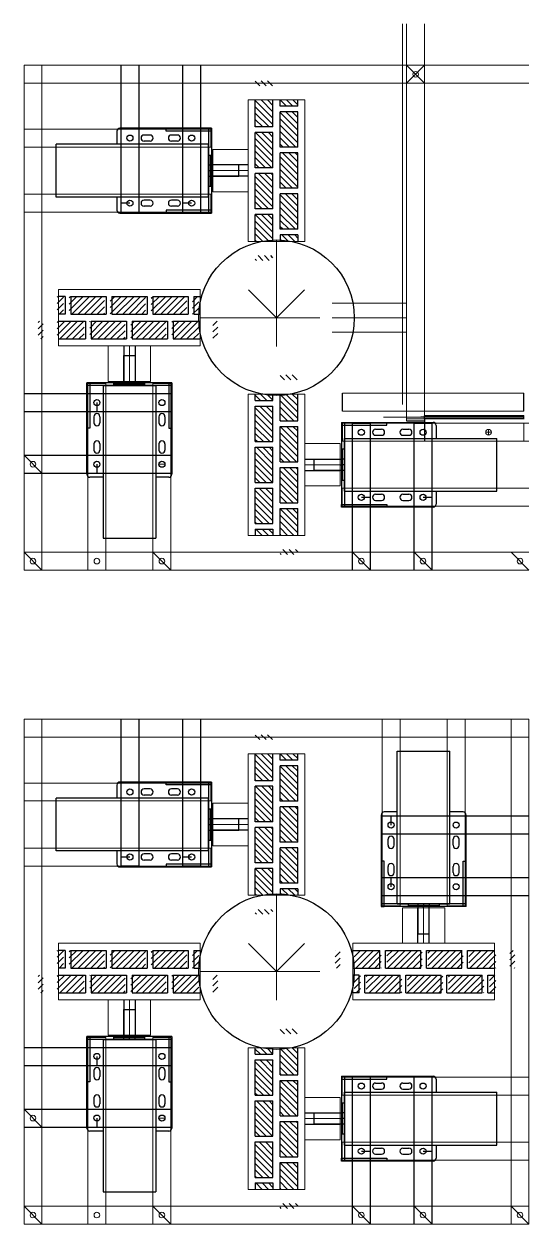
# Model space of a CAD drawing. Header units: millimetres. Extents: x -15418 to 43885, y -27590 to 23052.
# Drawn here: x 23824 to 24181, y -1129 to -281 of the extents above; entities that cross this region are included whole.
import ezdxf

# ---------------------------------------------------------------- set-up
doc = ezdxf.new("R2010")
doc.units = ezdxf.units.MM
doc.header["$LTSCALE"] = 0.5
doc.layers.get('0').update_dxf_attribs({"lineweight": 5})
doc.layers.get('Defpoints').update_dxf_attribs({"color": 4})
for name, color, linetype in [('Layer1', 1, 'Continuous'), ('Layer2', 2, 'Continuous'), ('Layer3', 9, 'Continuous'), ('Layer4', 6, 'Continuous')]:
    doc.layers.add(name, color=color, linetype=linetype)
for name, color, linetype, lineweight in [('Layer5', 51, 'Continuous', 5), ('Layer8', 7, 'Continuous', 5), ('Layer9', 3, 'Continuous', 5)]:
    doc.layers.add(name, color=color, linetype=linetype, lineweight=lineweight)

msp = doc.modelspace()

# ---------------------------------------------------------------- hatches: boundary and pattern name
at = {"layer": 'Layer3', "transparency": 33554661}
h = msp.add_hatch(dxfattribs=at)
h.set_pattern_fill('ANSI31', color=256, angle=90)
h.set_pattern_definition([(135, (38803.1414, -23870.2352), (-2.24506403, -2.24506403), [])])
h.paths.add_polyline_path([(24004.9313, -400.8949), (24017.4313, -400.8949), (24017.4313, -425.8949), (24004.9313, -425.8949)])
h.paths.add_polyline_path([(23987.4313, -386.3949), (23999.9313, -386.3949), (23999.9313, -411.3949), (23987.4313, -411.3949)])
h.paths.add_polyline_path([(24017.4313, -396.8949), (24004.9313, -396.8949), (24004.9313, -371.8949), (24017.4313, -371.8949)])
h.paths.add_polyline_path([(23999.9313, -382.3949), (23987.4313, -382.3949), (23987.4313, -357.3949), (23999.9313, -357.3949)])
h.paths.add_polyline_path([(24017.4313, -367.8949), (24004.9313, -367.8949), (24004.9313, -342.8949), (24017.4313, -342.8949)])
h.paths.add_polyline_path([(23999.9313, -320.8949), (23999.9313, -324.3949), (23987.4313, -324.3949), (23987.4313, -320.8949)])
h.paths.add_polyline_path([(23999.9313, -444.3949), (23999.9313, -447.8949), (23987.4313, -447.8949), (23987.4313, -444.3949)])
h.paths.add_polyline_path([(24004.9313, -334.3949), (24017.4313, -334.3949), (24017.4313, -338.8949), (24004.9313, -338.8949)])
h.paths.add_polyline_path([(23987.4313, -334.3949), (23999.9313, -334.3949), (23999.9313, -353.3949), (23987.4313, -353.3949)])
h.paths.add_polyline_path([(24017.4313, -434.3949), (24004.9313, -434.3949), (24004.9313, -429.8949), (24017.4313, -429.8949)])
h.paths.add_polyline_path([(23999.9313, -434.3949), (23987.4313, -434.3949), (23987.4313, -415.3949), (23999.9313, -415.3949)])
h = msp.add_hatch(dxfattribs=at)
h.set_pattern_fill('ANSI31', color=256)
h.set_pattern_definition([(45, (411.591, -15962.0922), (-2.24506403, 2.24506403), [])])
h.paths.add_polyline_path([(23880.9313, -485.8949), (23880.9313, -473.3949), (23855.9313, -473.3949), (23855.9313, -485.8949)])
h.paths.add_polyline_path([(23895.4313, -503.3949), (23895.4313, -490.8949), (23870.4313, -490.8949), (23870.4313, -503.3949)])
h.paths.add_polyline_path([(23884.9313, -473.3949), (23884.9313, -485.8949), (23909.9313, -485.8949), (23909.9313, -473.3949)])
h.paths.add_polyline_path([(23899.4313, -490.8949), (23899.4313, -503.3949), (23924.4313, -503.3949), (23924.4313, -490.8949)])
h.paths.add_polyline_path([(23913.9313, -473.3949), (23913.9313, -485.8949), (23938.9313, -485.8949), (23938.9313, -473.3949)])
h.paths.add_polyline_path([(23960.9313, -490.8949), (23957.4313, -490.8949), (23957.4313, -503.3949), (23960.9313, -503.3949)])
h.paths.add_polyline_path([(23837.4313, -490.8949), (23833.9313, -490.8949), (23833.9313, -503.3949), (23837.4313, -503.3949)])
h.paths.add_polyline_path([(23847.4313, -473.3949), (23847.4313, -485.8949), (23851.9313, -485.8949), (23851.9313, -473.3949)])
h.paths.add_polyline_path([(23847.4313, -490.8949), (23847.4313, -503.3949), (23866.4313, -503.3949), (23866.4313, -490.8949)])
h.paths.add_polyline_path([(23947.4313, -503.3949), (23947.4313, -490.8949), (23928.4313, -490.8949), (23928.4313, -503.3949)])
h.paths.add_polyline_path([(23947.4313, -485.8949), (23947.4313, -473.3949), (23942.9313, -473.3949), (23942.9313, -485.8949)])
h = msp.add_hatch(dxfattribs=at)
h.set_pattern_fill('ANSI31', color=256, angle=90)
h.set_pattern_definition([(135, (39476.1286, -24078.2352), (-2.24506403, -2.24506403), [])])
h.paths.add_polyline_path([(23999.9313, -608.8949), (23987.4313, -608.8949), (23987.4313, -633.8949), (23999.9313, -633.8949)])
h.paths.add_polyline_path([(24017.4313, -594.3949), (24004.9313, -594.3949), (24004.9313, -619.3949), (24017.4313, -619.3949)])
h.paths.add_polyline_path([(23987.4313, -604.8949), (23999.9313, -604.8949), (23999.9313, -579.8949), (23987.4313, -579.8949)])
h.paths.add_polyline_path([(24004.9313, -590.3949), (24017.4313, -590.3949), (24017.4313, -565.3949), (24004.9313, -565.3949)])
h.paths.add_polyline_path([(23987.4313, -575.8949), (23999.9313, -575.8949), (23999.9313, -550.8949), (23987.4313, -550.8949)])
h.paths.add_polyline_path([(24004.9313, -528.8949), (24004.9313, -532.3949), (24017.4313, -532.3949), (24017.4313, -528.8949)])
h.paths.add_polyline_path([(24004.9313, -652.3949), (24004.9313, -655.8949), (24017.4313, -655.8949), (24017.4313, -652.3949)])
h.paths.add_polyline_path([(23999.9313, -542.3949), (23987.4313, -542.3949), (23987.4313, -546.8949), (23999.9313, -546.8949)])
h.paths.add_polyline_path([(24017.4313, -542.3949), (24004.9313, -542.3949), (24004.9313, -561.3949), (24017.4313, -561.3949)])
h.paths.add_polyline_path([(23987.4313, -642.3949), (23999.9313, -642.3949), (23999.9313, -637.8949), (23987.4313, -637.8949)])
h.paths.add_polyline_path([(24004.9313, -642.3949), (24017.4313, -642.3949), (24017.4313, -623.3949), (24004.9313, -623.3949)])
h = msp.add_hatch(dxfattribs=at)
h.set_pattern_fill('ANSI31', color=256, angle=90)
h.set_pattern_definition([(135, (38803.1414, -24332.6102), (-2.24506403, -2.24506403), [])])
h.paths.add_polyline_path([(24004.9313, -863.2699), (24017.4313, -863.2699), (24017.4313, -888.2699), (24004.9313, -888.2699)])
h.paths.add_polyline_path([(23987.4313, -848.7699), (23999.9313, -848.7699), (23999.9313, -873.7699), (23987.4313, -873.7699)])
h.paths.add_polyline_path([(24017.4313, -859.2699), (24004.9313, -859.2699), (24004.9313, -834.2699), (24017.4313, -834.2699)])
h.paths.add_polyline_path([(23999.9313, -844.7699), (23987.4313, -844.7699), (23987.4313, -819.7699), (23999.9313, -819.7699)])
h.paths.add_polyline_path([(24017.4313, -830.2699), (24004.9313, -830.2699), (24004.9313, -805.2699), (24017.4313, -805.2699)])
h.paths.add_polyline_path([(23999.9313, -783.2699), (23999.9313, -786.7699), (23987.4313, -786.7699), (23987.4313, -783.2699)])
h.paths.add_polyline_path([(23999.9313, -906.7699), (23999.9313, -910.2699), (23987.4313, -910.2699), (23987.4313, -906.7699)])
h.paths.add_polyline_path([(24004.9313, -796.7699), (24017.4313, -796.7699), (24017.4313, -801.2699), (24004.9313, -801.2699)])
h.paths.add_polyline_path([(23987.4313, -796.7699), (23999.9313, -796.7699), (23999.9313, -815.7699), (23987.4313, -815.7699)])
h.paths.add_polyline_path([(24017.4313, -896.7699), (24004.9313, -896.7699), (24004.9313, -892.2699), (24017.4313, -892.2699)])
h.paths.add_polyline_path([(23999.9313, -896.7699), (23987.4313, -896.7699), (23987.4313, -877.7699), (23999.9313, -877.7699)])
h = msp.add_hatch(dxfattribs=at)
h.set_pattern_fill('ANSI31', color=256)
h.set_pattern_definition([(45, (411.591, -16424.467), (-2.24506403, 2.24506403), [])])
h.paths.add_polyline_path([(23880.9313, -948.2699), (23880.9313, -935.7699), (23855.9313, -935.7699), (23855.9313, -948.2699)])
h.paths.add_polyline_path([(23895.4313, -965.7699), (23895.4313, -953.2699), (23870.4313, -953.2699), (23870.4313, -965.7699)])
h.paths.add_polyline_path([(23884.9313, -935.7699), (23884.9313, -948.2699), (23909.9313, -948.2699), (23909.9313, -935.7699)])
h.paths.add_polyline_path([(23899.4313, -953.2699), (23899.4313, -965.7699), (23924.4313, -965.7699), (23924.4313, -953.2699)])
h.paths.add_polyline_path([(23913.9313, -935.7699), (23913.9313, -948.2699), (23938.9313, -948.2699), (23938.9313, -935.7699)])
h.paths.add_polyline_path([(23960.9313, -953.2699), (23957.4313, -953.2699), (23957.4313, -965.7699), (23960.9313, -965.7699)])
h.paths.add_polyline_path([(23837.4313, -953.2699), (23833.9313, -953.2699), (23833.9313, -965.7699), (23837.4313, -965.7699)])
h.paths.add_polyline_path([(23847.4313, -935.7699), (23847.4313, -948.2699), (23851.9313, -948.2699), (23851.9313, -935.7699)])
h.paths.add_polyline_path([(23847.4313, -953.2699), (23847.4313, -965.7699), (23866.4313, -965.7699), (23866.4313, -953.2699)])
h.paths.add_polyline_path([(23947.4313, -965.7699), (23947.4313, -953.2699), (23928.4313, -953.2699), (23928.4313, -965.7699)])
h.paths.add_polyline_path([(23947.4313, -948.2699), (23947.4313, -935.7699), (23942.9313, -935.7699), (23942.9313, -948.2699)])
h = msp.add_hatch(dxfattribs=at)
h.set_pattern_fill('ANSI31', color=256)
h.set_pattern_definition([(45, (621.591, -15885.2665), (-2.24506403, 2.24506403), [])])
h.paths.add_polyline_path([(24090.9313, -953.2699), (24090.9313, -965.7699), (24065.9313, -965.7699), (24065.9313, -953.2699)])
h.paths.add_polyline_path([(24105.4313, -935.7699), (24105.4313, -948.2699), (24080.4313, -948.2699), (24080.4313, -935.7699)])
h.paths.add_polyline_path([(24094.9313, -965.7699), (24094.9313, -953.2699), (24119.9313, -953.2699), (24119.9313, -965.7699)])
h.paths.add_polyline_path([(24109.4313, -948.2699), (24109.4313, -935.7699), (24134.4313, -935.7699), (24134.4313, -948.2699)])
h.paths.add_polyline_path([(24123.9313, -965.7699), (24123.9313, -953.2699), (24148.9313, -953.2699), (24148.9313, -965.7699)])
h.paths.add_polyline_path([(24170.9313, -948.2699), (24167.4313, -948.2699), (24167.4313, -935.7699), (24170.9313, -935.7699)])
h.paths.add_polyline_path([(24047.4313, -948.2699), (24043.9313, -948.2699), (24043.9313, -935.7699), (24047.4313, -935.7699)])
h.paths.add_polyline_path([(24057.4313, -965.7699), (24057.4313, -953.2699), (24061.9313, -953.2699), (24061.9313, -965.7699)])
h.paths.add_polyline_path([(24057.4313, -948.2699), (24057.4313, -935.7699), (24076.4313, -935.7699), (24076.4313, -948.2699)])
h.paths.add_polyline_path([(24157.4313, -935.7699), (24157.4313, -948.2699), (24138.4313, -948.2699), (24138.4313, -935.7699)])
h.paths.add_polyline_path([(24157.4313, -953.2699), (24157.4313, -965.7699), (24152.9313, -965.7699), (24152.9313, -953.2699)])
h = msp.add_hatch(dxfattribs=at)
h.set_pattern_fill('ANSI31', color=256, angle=90)
h.set_pattern_definition([(135, (39476.1286, -24540.6102), (-2.24506403, -2.24506403), [])])
h.paths.add_polyline_path([(23999.9313, -1071.2699), (23987.4313, -1071.2699), (23987.4313, -1096.2699), (23999.9313, -1096.2699)])
h.paths.add_polyline_path([(24017.4313, -1056.7699), (24004.9313, -1056.7699), (24004.9313, -1081.7699), (24017.4313, -1081.7699)])
h.paths.add_polyline_path([(23987.4313, -1067.2699), (23999.9313, -1067.2699), (23999.9313, -1042.2699), (23987.4313, -1042.2699)])
h.paths.add_polyline_path([(24004.9313, -1052.7699), (24017.4313, -1052.7699), (24017.4313, -1027.7699), (24004.9313, -1027.7699)])
h.paths.add_polyline_path([(23987.4313, -1038.2699), (23999.9313, -1038.2699), (23999.9313, -1013.2699), (23987.4313, -1013.2699)])
h.paths.add_polyline_path([(24004.9313, -991.2699), (24004.9313, -994.7699), (24017.4313, -994.7699), (24017.4313, -991.2699)])
h.paths.add_polyline_path([(24004.9313, -1114.7699), (24004.9313, -1118.2699), (24017.4313, -1118.2699), (24017.4313, -1114.7699)])
h.paths.add_polyline_path([(23999.9313, -1004.7699), (23987.4313, -1004.7699), (23987.4313, -1009.2699), (23999.9313, -1009.2699)])
h.paths.add_polyline_path([(24017.4313, -1004.7699), (24004.9313, -1004.7699), (24004.9313, -1023.7699), (24017.4313, -1023.7699)])
h.paths.add_polyline_path([(23987.4313, -1104.7699), (23999.9313, -1104.7699), (23999.9313, -1100.2699), (23987.4313, -1100.2699)])
h.paths.add_polyline_path([(24004.9313, -1104.7699), (24017.4313, -1104.7699), (24017.4313, -1085.7699), (24004.9313, -1085.7699)])

# ---------------------------------------------------------------- linework, layer by layer
at = {"transparency": 33554661}
for p, q in [((24091.4313, -549.8263), (24091.4313, -280.6943)), ((23982.4313, -434.3949), (23982.4313, -334.3949)), ((23982.4313, -334.3949), (24022.4313, -334.3949)), ((24022.4313, -334.3949), (24022.4313, -434.3949)), ((23982.4313, -413.8949), (23982.4313, -354.8949)), ((23982.4313, -354.8949), (23982.4313, -413.8949)), ((23957.4313, -369.3949), (23957.4313, -399.3949)), ((23982.4313, -369.3949), (23957.4313, -369.3949)), ((23982.4313, -384.3949), (23957.4313, -384.3949)), ((23982.4313, -399.3949), (23957.4313, -399.3949)), ((24022.4313, -434.3949), (23982.4313, -434.3949)), ((23948.4313, -468.3949), (23848.4313, -468.3949)), ((23848.4313, -468.3949), (23848.4313, -508.3949)), ((23948.4313, -508.3949), (23948.4313, -468.3949)), ((23848.4313, -508.3949), (23948.4313, -508.3949)), ((23868.9313, -508.3949), (23927.9313, -508.3949)), ((23927.9313, -508.3949), (23868.9313, -508.3949)), ((23883.4313, -508.3949), (23883.4313, -533.3949)), ((23898.4313, -508.3949), (23898.4313, -533.3949)), ((23913.4313, -508.3949), (23913.4313, -533.3949)), ((23913.4313, -533.3949), (23883.4313, -533.3949)), ((23982.4313, -542.3949), (23982.4313, -642.3949)), ((24022.4313, -542.3949), (23982.4313, -542.3949)), ((24022.4313, -642.3949), (24022.4313, -542.3949)), ((24022.4313, -621.8949), (24022.4313, -562.8949)), ((24022.4313, -562.8949), (24022.4313, -621.8949)), ((24022.4313, -577.3949), (24047.4313, -577.3949)), ((24047.4313, -577.3949), (24047.4313, -607.3949)), ((24022.4313, -592.3949), (24047.4313, -592.3949)), ((24022.4313, -607.3949), (24047.4313, -607.3949)), ((23982.4313, -642.3949), (24022.4313, -642.3949)), ((23982.4313, -896.7699), (23982.4313, -796.7699)), ((23982.4313, -796.7699), (24022.4313, -796.7699)), ((24022.4313, -796.7699), (24022.4313, -896.7699)), ((23982.4313, -876.2699), (23982.4313, -817.2699)), ((23982.4313, -817.2699), (23982.4313, -876.2699)), ((23957.4313, -831.7699), (23957.4313, -861.7699)), ((23982.4313, -831.7699), (23957.4313, -831.7699)), ((23982.4313, -846.7699), (23957.4313, -846.7699)), ((23982.4313, -861.7699), (23957.4313, -861.7699)), ((24022.4313, -896.7699), (23982.4313, -896.7699)), ((24121.4313, -905.7699), (24091.4313, -905.7699)), ((24091.4313, -930.7699), (24091.4313, -905.7699)), ((24106.4313, -930.7699), (24106.4313, -905.7699)), ((24121.4313, -930.7699), (24121.4313, -905.7699)), ((23948.4313, -930.7699), (23848.4313, -930.7699)), ((23848.4313, -930.7699), (23848.4313, -970.7699)), ((23948.4313, -970.7699), (23948.4313, -930.7699)), ((24056.4313, -930.7699), (24156.4313, -930.7699)), ((24056.4313, -970.7699), (24056.4313, -930.7699)), ((24076.9313, -930.7699), (24135.9313, -930.7699)), ((24135.9313, -930.7699), (24076.9313, -930.7699)), ((24156.4313, -930.7699), (24156.4313, -970.7699)), ((23848.4313, -970.7699), (23948.4313, -970.7699)), ((23868.9313, -970.7699), (23927.9313, -970.7699)), ((23927.9313, -970.7699), (23868.9313, -970.7699)), ((23883.4313, -970.7699), (23883.4313, -995.7699)), ((23898.4313, -970.7699), (23898.4313, -995.7699)), ((23913.4313, -970.7699), (23913.4313, -995.7699)), ((24156.4313, -970.7699), (24056.4313, -970.7699)), ((23913.4313, -995.7699), (23883.4313, -995.7699)), ((23982.4313, -1004.7699), (23982.4313, -1104.7699)), ((24022.4313, -1004.7699), (23982.4313, -1004.7699)), ((24022.4313, -1104.7699), (24022.4313, -1004.7699)), ((24022.4313, -1084.2699), (24022.4313, -1025.2699)), ((24022.4313, -1025.2699), (24022.4313, -1084.2699)), ((24022.4313, -1039.7699), (24047.4313, -1039.7699)), ((24047.4313, -1039.7699), (24047.4313, -1069.7699)), ((24022.4313, -1054.7699), (24047.4313, -1054.7699)), ((24022.4313, -1069.7699), (24047.4313, -1069.7699)), ((23982.4313, -1104.7699), (24022.4313, -1104.7699))]:
    msp.add_line(p, q, dxfattribs=at)
at = {"layer": 'Defpoints', "transparency": 33554661}
for p, q in [((23956.4313, -354.3949), (23891.7213, -354.3949)), ((23924.4313, -356.3949), (23924.4313, -354.3949)), ((23956.4313, -356.3949), (23924.4313, -356.3949)), ((23954.4313, -354.3949), (23954.4313, -414.3949)), ((23956.4313, -354.3949), (23956.4313, -414.3949)), ((23956.4313, -354.3949), (23956.4313, -356.3949)), ((23889.5713, -356.5449), (23889.5713, -365.7449)), ((23913.1313, -359.2449), (23908.8313, -359.2449)), ((23913.1313, -363.5449), (23908.8313, -363.5449)), ((23932.4313, -359.2449), (23928.1313, -359.2449)), ((23932.4313, -363.5449), (23928.1313, -363.5449)), ((23954.4313, -373.3949), (23956.4313, -373.3949)), ((23957.4313, -384.3949), (23956.4313, -384.3949)), ((23954.4313, -395.3949), (23956.4313, -395.3949)), ((23889.5713, -403.0449), (23889.5713, -412.2449)), ((23913.1313, -405.2449), (23908.8313, -405.2449)), ((23932.4313, -405.2449), (23928.1313, -405.2449)), ((23891.7213, -414.3949), (23956.4313, -414.3949)), ((23913.1313, -409.5449), (23908.8313, -409.5449)), ((23956.4313, -412.3949), (23924.4313, -412.3949)), ((23924.4313, -412.3949), (23924.4313, -414.3949)), ((23932.4313, -409.5449), (23928.1313, -409.5449)), ((23956.4313, -414.3949), (23956.4313, -412.3949)), ((23868.4313, -599.1049), (23868.4313, -534.3949)), ((23928.4313, -534.3949), (23868.4313, -534.3949)), ((23868.4313, -534.3949), (23870.4313, -534.3949)), ((23870.4313, -534.3949), (23870.4313, -566.3949)), ((23887.4313, -536.3949), (23887.4313, -534.3949)), ((23898.4313, -533.3949), (23898.4313, -534.3949)), ((23909.4313, -536.3949), (23909.4313, -534.3949)), ((23928.4313, -534.3949), (23926.4313, -534.3949)), ((23926.4313, -534.3949), (23926.4313, -566.3949)), ((23928.4313, -534.3949), (23928.4313, -599.1049)), ((23928.4313, -536.3949), (23868.4313, -536.3949)), ((23873.2813, -558.3949), (23873.2813, -562.6949)), ((23877.5813, -558.3949), (23877.5813, -562.6949)), ((23919.2813, -558.3949), (23919.2813, -562.6949)), ((23923.5813, -558.3949), (23923.5813, -562.6949)), ((23870.4313, -566.3949), (23868.4313, -566.3949)), ((23926.4313, -566.3949), (23928.4313, -566.3949)), ((24048.4313, -562.3949), (24113.1413, -562.3949)), ((24048.4313, -562.3949), (24048.4313, -622.3949)), ((24048.4313, -562.3949), (24048.4313, -564.3949)), ((24048.4313, -564.3949), (24080.4313, -564.3949)), ((24050.4313, -562.3949), (24050.4313, -622.3949)), ((24072.4313, -567.2449), (24076.7313, -567.2449)), ((24080.4313, -564.3949), (24080.4313, -562.3949)), ((24091.7313, -567.2449), (24096.0313, -567.2449)), ((24115.2913, -564.5449), (24115.2913, -573.7449)), ((24072.4313, -571.5449), (24076.7313, -571.5449)), ((24091.7313, -571.5449), (24096.0313, -571.5449)), ((23873.2813, -577.6949), (23873.2813, -581.9949)), ((23877.5813, -577.6949), (23877.5813, -581.9949)), ((23919.2813, -577.6949), (23919.2813, -581.9949)), ((23923.5813, -577.6949), (23923.5813, -581.9949)), ((24050.4313, -581.3949), (24048.4313, -581.3949)), ((24047.4313, -592.3949), (24048.4313, -592.3949)), ((23879.7813, -601.2549), (23870.5813, -601.2549)), ((23926.2813, -601.2549), (23917.0813, -601.2549)), ((24050.4313, -603.3949), (24048.4313, -603.3949)), ((24072.4313, -613.2449), (24076.7313, -613.2449)), ((24072.4313, -617.5449), (24076.7313, -617.5449)), ((24091.7313, -613.2449), (24096.0313, -613.2449)), ((24091.7313, -617.5449), (24096.0313, -617.5449)), ((24115.2913, -611.0449), (24115.2913, -620.2449)), ((24048.4313, -622.3949), (24048.4313, -620.3949)), ((24048.4313, -620.3949), (24080.4313, -620.3949)), ((24113.1413, -622.3949), (24048.4313, -622.3949)), ((24080.4313, -620.3949), (24080.4313, -622.3949)), ((23889.5713, -818.9199), (23889.5713, -828.1199)), ((23956.4313, -816.7699), (23891.7213, -816.7699)), ((23913.1313, -821.6199), (23908.8313, -821.6199)), ((23924.4313, -818.7699), (23924.4313, -816.7699)), ((23956.4313, -818.7699), (23924.4313, -818.7699)), ((23932.4313, -821.6199), (23928.1313, -821.6199)), ((23954.4313, -816.7699), (23954.4313, -876.7699)), ((23956.4313, -816.7699), (23956.4313, -876.7699)), ((23956.4313, -816.7699), (23956.4313, -818.7699)), ((23913.1313, -825.9199), (23908.8313, -825.9199)), ((23932.4313, -825.9199), (23928.1313, -825.9199)), ((23954.4313, -835.7699), (23956.4313, -835.7699)), ((24076.4313, -840.0599), (24076.4313, -904.7699)), ((24087.7813, -837.9099), (24078.5813, -837.9099)), ((24134.2813, -837.9099), (24125.0813, -837.9099)), ((24136.4313, -904.7699), (24136.4313, -840.0599)), ((23957.4313, -846.7699), (23956.4313, -846.7699)), ((23889.5713, -865.4199), (23889.5713, -874.6199)), ((23954.4313, -857.7699), (23956.4313, -857.7699)), ((24081.2813, -861.4699), (24081.2813, -857.1699)), ((24085.5813, -861.4699), (24085.5813, -857.1699)), ((24127.2813, -861.4699), (24127.2813, -857.1699)), ((24131.5813, -861.4699), (24131.5813, -857.1699)), ((23913.1313, -867.6199), (23908.8313, -867.6199)), ((23913.1313, -871.9199), (23908.8313, -871.9199)), ((23932.4313, -867.6199), (23928.1313, -867.6199)), ((23932.4313, -871.9199), (23928.1313, -871.9199)), ((24078.4313, -872.7699), (24076.4313, -872.7699)), ((24078.4313, -904.7699), (24078.4313, -872.7699)), ((24134.4313, -904.7699), (24134.4313, -872.7699)), ((24134.4313, -872.7699), (24136.4313, -872.7699)), ((23891.7213, -876.7699), (23956.4313, -876.7699)), ((23956.4313, -874.7699), (23924.4313, -874.7699)), ((23924.4313, -874.7699), (23924.4313, -876.7699)), ((23956.4313, -876.7699), (23956.4313, -874.7699)), ((24081.2813, -880.7699), (24081.2813, -876.4699)), ((24085.5813, -880.7699), (24085.5813, -876.4699)), ((24127.2813, -880.7699), (24127.2813, -876.4699)), ((24131.5813, -880.7699), (24131.5813, -876.4699)), ((24136.4313, -902.7699), (24076.4313, -902.7699)), ((24136.4313, -904.7699), (24076.4313, -904.7699)), ((24076.4313, -904.7699), (24078.4313, -904.7699)), ((24095.4313, -902.7699), (24095.4313, -904.7699)), ((24106.4313, -905.7699), (24106.4313, -904.7699)), ((24117.4313, -902.7699), (24117.4313, -904.7699)), ((24136.4313, -904.7699), (24134.4313, -904.7699)), ((23868.4313, -1061.4799), (23868.4313, -996.7699)), ((23928.4313, -996.7699), (23868.4313, -996.7699)), ((23868.4313, -996.7699), (23870.4313, -996.7699)), ((23928.4313, -998.7699), (23868.4313, -998.7699)), ((23870.4313, -996.7699), (23870.4313, -1028.7699)), ((23887.4313, -998.7699), (23887.4313, -996.7699)), ((23898.4313, -995.7699), (23898.4313, -996.7699)), ((23909.4313, -998.7699), (23909.4313, -996.7699)), ((23928.4313, -996.7699), (23926.4313, -996.7699)), ((23926.4313, -996.7699), (23926.4313, -1028.7699)), ((23928.4313, -996.7699), (23928.4313, -1061.4799)), ((23873.2813, -1020.7699), (23873.2813, -1025.0699)), ((23877.5813, -1020.7699), (23877.5813, -1025.0699)), ((23919.2813, -1020.7699), (23919.2813, -1025.0699)), ((23923.5813, -1020.7699), (23923.5813, -1025.0699)), ((24048.4313, -1024.7699), (24113.1413, -1024.7699)), ((24048.4313, -1024.7699), (24048.4313, -1084.7699)), ((24048.4313, -1024.7699), (24048.4313, -1026.7699)), ((24048.4313, -1026.7699), (24080.4313, -1026.7699)), ((24050.4313, -1024.7699), (24050.4313, -1084.7699)), ((24080.4313, -1026.7699), (24080.4313, -1024.7699)), ((23870.4313, -1028.7699), (23868.4313, -1028.7699)), ((23926.4313, -1028.7699), (23928.4313, -1028.7699)), ((24072.4313, -1029.6199), (24076.7313, -1029.6199)), ((24072.4313, -1033.9199), (24076.7313, -1033.9199)), ((24091.7313, -1029.6199), (24096.0313, -1029.6199)), ((24091.7313, -1033.9199), (24096.0313, -1033.9199)), ((24115.2913, -1026.9199), (24115.2913, -1036.1199)), ((23873.2813, -1040.0699), (23873.2813, -1044.3699)), ((23877.5813, -1040.0699), (23877.5813, -1044.3699)), ((23919.2813, -1040.0699), (23919.2813, -1044.3699)), ((23923.5813, -1040.0699), (23923.5813, -1044.3699)), ((24050.4313, -1043.7699), (24048.4313, -1043.7699)), ((24047.4313, -1054.7699), (24048.4313, -1054.7699)), ((23879.7813, -1063.6299), (23870.5813, -1063.6299)), ((23926.2813, -1063.6299), (23917.0813, -1063.6299)), ((24050.4313, -1065.7699), (24048.4313, -1065.7699)), ((24072.4313, -1075.6199), (24076.7313, -1075.6199)), ((24091.7313, -1075.6199), (24096.0313, -1075.6199)), ((24115.2913, -1073.4199), (24115.2913, -1082.6199)), ((24048.4313, -1084.7699), (24048.4313, -1082.7699)), ((24048.4313, -1082.7699), (24080.4313, -1082.7699)), ((24113.1413, -1084.7699), (24048.4313, -1084.7699)), ((24072.4313, -1079.9199), (24076.7313, -1079.9199)), ((24080.4313, -1082.7699), (24080.4313, -1084.7699)), ((24091.7313, -1079.9199), (24096.0313, -1079.9199))]:
    msp.add_line(p, q, dxfattribs=at)
for centre in [(23898.8313, -361.3949), (23942.4313, -361.3949), (23942.4313, -361.3949), (23898.8313, -407.3949), (23942.4313, -407.3949), (23942.4313, -407.3949), (23875.4313, -548.3949), (23921.4313, -548.3949), (24062.4313, -569.3949), (24062.4313, -569.3949), (24106.0313, -569.3949), (24106.0313, -569.3949), (23875.4313, -591.9949), (23921.4313, -591.9949), (24062.4313, -615.3949), (24106.0313, -615.3949), (23898.8313, -823.7699), (23942.4313, -823.7699), (23942.4313, -823.7699), (24083.4313, -847.1699), (24083.4313, -847.1699), (24129.4313, -847.1699), (23898.8313, -869.7699), (23942.4313, -869.7699), (23942.4313, -869.7699), (24083.4313, -890.7699), (24129.4313, -890.7699), (24129.4313, -890.7699), (23875.4313, -1010.7699), (23921.4313, -1010.7699), (24062.4313, -1031.7699), (24062.4313, -1031.7699), (24106.0313, -1031.7699), (24106.0313, -1031.7699), (23875.4313, -1054.3699), (23921.4313, -1054.3699), (24062.4313, -1077.7699), (24106.0313, -1077.7699)]:
    msp.add_circle(centre, 2.15, dxfattribs=at)
for centre, start, end in [((23891.7213, -356.5449), 90, 180), ((23908.8313, -361.3949), 90, 270), ((23913.1313, -361.3949), 270, 90), ((23928.1313, -361.3949), 90, 270), ((23932.4313, -361.3949), 270, 90), ((23908.8313, -407.3949), 90, 270), ((23913.1313, -407.3949), 270, 90), ((23928.1313, -407.3949), 90, 270), ((23932.4313, -407.3949), 270, 90), ((23891.7213, -412.2449), 180, 270), ((23875.4313, -558.3949), 0, 180), ((23921.4313, -558.3949), 0, 180), ((23875.4313, -562.6949), 180, 0), ((23921.4313, -562.6949), 180, 0), ((24072.4313, -569.3949), 90, 270), ((24076.7313, -569.3949), 270, 90), ((24091.7313, -569.3949), 90, 270), ((24096.0313, -569.3949), 270, 90), ((24113.1413, -564.5449), 360, 90), ((23875.4313, -577.6949), 0, 180), ((23921.4313, -577.6949), 0, 180), ((23875.4313, -581.9949), 180, 0), ((23921.4313, -581.9949), 180, 0), ((23870.5813, -599.1049), 180, 270), ((23926.2813, -599.1049), 270, 0), ((24072.4313, -615.3949), 90, 270), ((24076.7313, -615.3949), 270, 90), ((24091.7313, -615.3949), 90, 270), ((24096.0313, -615.3949), 270, 90), ((24113.1413, -620.2449), 270, 360), ((23891.7213, -818.9199), 90, 180), ((23908.8313, -823.7699), 90, 270), ((23913.1313, -823.7699), 270, 90), ((23928.1313, -823.7699), 90, 270), ((23932.4313, -823.7699), 270, 90), ((24078.5813, -840.0599), 90, 180), ((24134.2813, -840.0599), 0, 90), ((24083.4313, -857.1699), 0, 180), ((24129.4313, -857.1699), 0, 180), ((24083.4313, -861.4699), 180, 0), ((24129.4313, -861.4699), 180, 0), ((23908.8313, -869.7699), 90, 270), ((23913.1313, -869.7699), 270, 90), ((23928.1313, -869.7699), 90, 270), ((23932.4313, -869.7699), 270, 90), ((23891.7213, -874.6199), 180, 270), ((24083.4313, -876.4699), 0, 180), ((24083.4313, -880.7699), 180, 0), ((24129.4313, -876.4699), 0, 180), ((24129.4313, -880.7699), 180, 0), ((23875.4313, -1020.7699), 0, 180), ((23875.4313, -1025.0699), 180, 0), ((23921.4313, -1020.7699), 0, 180), ((23921.4313, -1025.0699), 180, 0), ((24113.1413, -1026.9199), 360, 90), ((24072.4313, -1031.7699), 90, 270), ((24076.7313, -1031.7699), 270, 90), ((24091.7313, -1031.7699), 90, 270), ((24096.0313, -1031.7699), 270, 90), ((23875.4313, -1040.0699), 0, 180), ((23921.4313, -1040.0699), 0, 180), ((23875.4313, -1044.3699), 180, 0), ((23921.4313, -1044.3699), 180, 0), ((23870.5813, -1061.4799), 180, 270), ((23926.2813, -1061.4799), 270, 0), ((24072.4313, -1077.7699), 90, 270), ((24076.7313, -1077.7699), 270, 90), ((24091.7313, -1077.7699), 90, 270), ((24096.0313, -1077.7699), 270, 90), ((24113.1413, -1082.6199), 270, 360)]:
    msp.add_arc(centre, 2.15, start, end, dxfattribs=at)
at = {"layer": 'Layer1', "transparency": 33554661}
for p, q in [((23954.4313, -365.7449), (23846.6313, -365.7449)), ((23846.6313, -403.0449), (23846.6313, -365.7449)), ((23954.4313, -403.0449), (23954.4313, -365.7449)), ((23954.4313, -373.3949), (23955.7313, -373.3949)), ((23954.4313, -380.3949), (23955.7313, -380.3949)), ((23955.7313, -395.3949), (23955.7313, -373.3949)), ((23975.7313, -380.3949), (23955.7313, -380.3949)), ((23975.7313, -388.3949), (23975.7313, -380.3949)), ((23954.4313, -384.3949), (23955.7313, -384.3949)), ((23954.4313, -388.3949), (23955.7313, -388.3949)), ((23955.7313, -388.3949), (23975.7313, -388.3949)), ((23954.4313, -395.3949), (23955.7313, -395.3949)), ((23954.4313, -403.0449), (23846.6313, -403.0449)), ((23894.4313, -535.0949), (23894.4313, -515.0949)), ((23894.4313, -515.0949), (23902.4313, -515.0949)), ((23902.4313, -515.0949), (23902.4313, -535.0949)), ((23879.7813, -536.3949), (23917.0813, -536.3949)), ((23879.7813, -536.3949), (23879.7813, -644.1949)), ((23887.4313, -536.3949), (23887.4313, -535.0949)), ((23887.4313, -535.0949), (23909.4313, -535.0949)), ((23894.4313, -536.3949), (23894.4313, -535.0949)), ((23898.4313, -536.3949), (23898.4313, -535.0949)), ((23902.4313, -536.3949), (23902.4313, -535.0949)), ((23909.4313, -536.3949), (23909.4313, -535.0949)), ((23917.0813, -536.3949), (23917.0813, -644.1949)), ((24050.4313, -611.0449), (24050.4313, -573.7449)), ((24050.4313, -573.7449), (24158.2313, -573.7449)), ((24158.2313, -611.0449), (24158.2313, -573.7449)), ((24050.4313, -581.3949), (24049.1313, -581.3949)), ((24049.1313, -603.3949), (24049.1313, -581.3949)), ((24029.1313, -596.3949), (24029.1313, -588.3949)), ((24029.1313, -588.3949), (24049.1313, -588.3949)), ((24050.4313, -588.3949), (24049.1313, -588.3949)), ((24050.4313, -592.3949), (24049.1313, -592.3949)), ((24049.1313, -596.3949), (24029.1313, -596.3949)), ((24050.4313, -596.3949), (24049.1313, -596.3949)), ((24050.4313, -603.3949), (24049.1313, -603.3949)), ((24050.4313, -611.0449), (24158.2313, -611.0449)), ((23879.7813, -644.1949), (23917.0813, -644.1949)), ((24087.7813, -794.9699), (24125.0813, -794.9699)), ((24087.7813, -902.7699), (24087.7813, -794.9699)), ((24125.0813, -902.7699), (24125.0813, -794.9699)), ((23954.4313, -828.1199), (23846.6313, -828.1199)), ((23846.6313, -865.4199), (23846.6313, -828.1199)), ((23954.4313, -865.4199), (23954.4313, -828.1199)), ((23954.4313, -835.7699), (23955.7313, -835.7699)), ((23955.7313, -857.7699), (23955.7313, -835.7699)), ((23954.4313, -842.7699), (23955.7313, -842.7699)), ((23954.4313, -846.7699), (23955.7313, -846.7699)), ((23975.7313, -842.7699), (23955.7313, -842.7699)), ((23975.7313, -850.7699), (23975.7313, -842.7699)), ((23954.4313, -850.7699), (23955.7313, -850.7699)), ((23955.7313, -850.7699), (23975.7313, -850.7699)), ((23954.4313, -865.4199), (23846.6313, -865.4199)), ((23954.4313, -857.7699), (23955.7313, -857.7699)), ((24087.7813, -902.7699), (24125.0813, -902.7699)), ((24095.4313, -902.7699), (24095.4313, -904.0699)), ((24095.4313, -904.0699), (24117.4313, -904.0699)), ((24102.4313, -902.7699), (24102.4313, -904.0699)), ((24102.4313, -904.0699), (24102.4313, -924.0699)), ((24106.4313, -902.7699), (24106.4313, -904.0699)), ((24110.4313, -902.7699), (24110.4313, -904.0699)), ((24110.4313, -924.0699), (24110.4313, -904.0699)), ((24117.4313, -902.7699), (24117.4313, -904.0699)), ((24102.4313, -924.0699), (24110.4313, -924.0699)), ((23894.4313, -997.4699), (23894.4313, -977.4699)), ((23894.4313, -977.4699), (23902.4313, -977.4699)), ((23902.4313, -977.4699), (23902.4313, -997.4699)), ((23879.7813, -998.7699), (23917.0813, -998.7699)), ((23879.7813, -998.7699), (23879.7813, -1106.5699)), ((23887.4313, -998.7699), (23887.4313, -997.4699)), ((23887.4313, -997.4699), (23909.4313, -997.4699)), ((23894.4313, -998.7699), (23894.4313, -997.4699)), ((23898.4313, -998.7699), (23898.4313, -997.4699)), ((23902.4313, -998.7699), (23902.4313, -997.4699)), ((23909.4313, -998.7699), (23909.4313, -997.4699)), ((23917.0813, -998.7699), (23917.0813, -1106.5699)), ((24050.4313, -1073.4199), (24050.4313, -1036.1199)), ((24050.4313, -1036.1199), (24158.2313, -1036.1199)), ((24158.2313, -1073.4199), (24158.2313, -1036.1199)), ((24029.1313, -1058.7699), (24029.1313, -1050.7699)), ((24029.1313, -1050.7699), (24049.1313, -1050.7699)), ((24050.4313, -1043.7699), (24049.1313, -1043.7699)), ((24049.1313, -1065.7699), (24049.1313, -1043.7699)), ((24050.4313, -1050.7699), (24049.1313, -1050.7699)), ((24049.1313, -1058.7699), (24029.1313, -1058.7699)), ((24050.4313, -1054.7699), (24049.1313, -1054.7699)), ((24050.4313, -1058.7699), (24049.1313, -1058.7699)), ((24050.4313, -1065.7699), (24049.1313, -1065.7699)), ((24050.4313, -1073.4199), (24158.2313, -1073.4199)), ((23879.7813, -1106.5699), (23917.0813, -1106.5699))]:
    msp.add_line(p, q, dxfattribs=at)
at = {"layer": 'Layer2', "transparency": 33554661}
for p, q in [((23892.4813, -309.8949), (23892.4813, -413.8949)), ((23905.1813, -309.8949), (23905.1813, -413.8949)), ((23936.0813, -309.8949), (23936.0813, -413.8949)), ((23948.7813, -309.8949), (23948.7813, -413.8949)), ((23982.4313, -380.3949), (23957.4313, -380.3949)), ((23982.4313, -388.3949), (23957.4313, -388.3949)), ((23905.1813, -413.8949), (23892.4813, -413.8949)), ((23948.7813, -413.8949), (23936.0813, -413.8949)), ((23894.4313, -508.3949), (23894.4313, -533.3949)), ((23902.4313, -508.3949), (23902.4313, -533.3949)), ((23823.9313, -542.0449), (23927.9313, -542.0449)), ((23927.9313, -554.7449), (23927.9313, -542.0449)), ((24049.1694, -554.5449), (24049.1694, -541.8449)), ((24177.1717, -554.5449), (24177.1717, -541.8449)), ((23823.9313, -554.7449), (23927.9313, -554.7449)), ((24177.1717, -558.7949), (24104.4829, -558.7949)), ((24107.1717, -559.7949), (24107.1717, -575.7449)), ((24177.1717, -560.0449), (24177.1717, -557.5449)), ((24049.1694, -575.7449), (24049.1694, -563.0449)), ((24056.0813, -666.8949), (24056.0813, -562.8949)), ((24056.0813, -562.8949), (24068.7813, -562.8949)), ((24068.7813, -666.8949), (24068.7813, -562.8949)), ((24094.4313, -561.2867), (24107.1313, -561.2867)), ((24099.6813, -666.8949), (24099.6813, -562.8949)), ((24099.6813, -562.8949), (24112.3813, -562.8949)), ((24112.3813, -666.8949), (24112.3813, -562.8949)), ((23823.9313, -585.6449), (23927.9313, -585.6449)), ((23927.9313, -598.3449), (23927.9313, -585.6449)), ((24022.4313, -588.3949), (24047.4313, -588.3949)), ((23823.9313, -598.3449), (23927.9313, -598.3449)), ((24022.4313, -596.3949), (24047.4313, -596.3949)), ((23892.4813, -772.2699), (23892.4813, -876.2699)), ((23905.1813, -772.2699), (23905.1813, -876.2699)), ((23936.0813, -772.2699), (23936.0813, -876.2699)), ((23948.7813, -772.2699), (23948.7813, -876.2699)), ((23982.4313, -842.7699), (23957.4313, -842.7699)), ((24180.9313, -840.8199), (24076.9313, -840.8199)), ((24076.9313, -840.8199), (24076.9313, -853.5199)), ((23982.4313, -850.7699), (23957.4313, -850.7699)), ((24180.9313, -853.5199), (24076.9313, -853.5199)), ((23905.1813, -876.2699), (23892.4813, -876.2699)), ((23948.7813, -876.2699), (23936.0813, -876.2699)), ((24180.9313, -884.4199), (24076.9313, -884.4199)), ((24076.9313, -884.4199), (24076.9313, -897.1199)), ((24180.9313, -897.1199), (24076.9313, -897.1199)), ((24102.4313, -930.7699), (24102.4313, -905.7699)), ((24110.4313, -930.7699), (24110.4313, -905.7699)), ((23894.4313, -970.7699), (23894.4313, -995.7699)), ((23902.4313, -970.7699), (23902.4313, -995.7699)), ((23823.9313, -1004.4199), (23927.9313, -1004.4199)), ((23927.9313, -1017.1199), (23927.9313, -1004.4199)), ((23823.9313, -1017.1199), (23927.9313, -1017.1199)), ((24056.0813, -1129.2699), (24056.0813, -1025.2699)), ((24056.0813, -1025.2699), (24068.7813, -1025.2699)), ((24068.7813, -1129.2699), (24068.7813, -1025.2699)), ((24099.6813, -1129.2699), (24099.6813, -1025.2699)), ((24099.6813, -1025.2699), (24112.3813, -1025.2699)), ((24112.3813, -1129.2699), (24112.3813, -1025.2699)), ((23823.9313, -1048.0199), (23927.9313, -1048.0199)), ((23927.9313, -1060.7199), (23927.9313, -1048.0199)), ((24022.4313, -1050.7699), (24047.4313, -1050.7699)), ((24022.4313, -1058.7699), (24047.4313, -1058.7699)), ((23823.9313, -1060.7199), (23927.9313, -1060.7199))]:
    msp.add_line(p, q, dxfattribs=at)
at = {"layer": 'Layer3', "transparency": 33554661}
for p, q in [((23987.4313, -353.3949), (23987.4313, -334.3949)), ((23999.9313, -353.3949), (23999.9313, -334.3949)), ((24004.9313, -338.8949), (24004.9313, -334.3949)), ((24017.4313, -338.8949), (24004.9313, -338.8949)), ((24017.4313, -338.8949), (24017.4313, -334.3949)), ((24017.4313, -342.8949), (24004.9313, -342.8949)), ((24004.9313, -367.8949), (24004.9313, -342.8949)), ((24017.4313, -367.8949), (24017.4313, -342.8949)), ((23999.9313, -353.3949), (23987.4313, -353.3949)), ((23999.9313, -357.3949), (23987.4313, -357.3949)), ((23987.4313, -382.3949), (23987.4313, -357.3949)), ((23999.9313, -382.3949), (23999.9313, -357.3949)), ((24017.4313, -367.8949), (24004.9313, -367.8949)), ((24017.4313, -371.8949), (24004.9313, -371.8949)), ((24004.9313, -396.8949), (24004.9313, -371.8949)), ((24017.4313, -396.8949), (24017.4313, -371.8949)), ((23999.9313, -382.3949), (23987.4313, -382.3949)), ((23999.9313, -386.3949), (23987.4313, -386.3949)), ((23987.4313, -411.3949), (23987.4313, -386.3949)), ((23999.9313, -411.3949), (23999.9313, -386.3949)), ((24017.4313, -396.8949), (24004.9313, -396.8949)), ((24017.4313, -400.8949), (24004.9313, -400.8949)), ((24004.9313, -425.8949), (24004.9313, -400.8949)), ((24017.4313, -425.8949), (24017.4313, -400.8949)), ((23999.9313, -411.3949), (23987.4313, -411.3949)), ((23999.9313, -415.3949), (23987.4313, -415.3949)), ((23987.4313, -434.3949), (23987.4313, -415.3949)), ((23999.9313, -434.3949), (23999.9313, -415.3949)), ((24017.4313, -425.8949), (24004.9313, -425.8949)), ((24017.4313, -429.8949), (24004.9313, -429.8949)), ((24004.9313, -429.8949), (24004.9313, -434.3949)), ((24017.4313, -429.8949), (24017.4313, -434.3949)), ((23852.9313, -473.3949), (23848.4313, -473.3949)), ((23852.9313, -473.3949), (23852.9313, -485.8949)), ((23856.9313, -473.3949), (23856.9313, -485.8949)), ((23856.9313, -473.3949), (23881.9313, -473.3949)), ((23881.9313, -473.3949), (23881.9313, -485.8949)), ((23885.9313, -473.3949), (23885.9313, -485.8949)), ((23885.9313, -473.3949), (23910.9313, -473.3949)), ((23910.9313, -473.3949), (23910.9313, -485.8949)), ((23914.9313, -473.3949), (23914.9313, -485.8949)), ((23914.9313, -473.3949), (23939.9313, -473.3949)), ((23939.9313, -473.3949), (23939.9313, -485.8949)), ((23943.9313, -473.3949), (23943.9313, -485.8949)), ((23943.9313, -473.3949), (23948.4313, -473.3949)), ((23852.9313, -485.8949), (23848.4313, -485.8949)), ((23848.4313, -490.8949), (23867.4313, -490.8949)), ((23856.9313, -485.8949), (23881.9313, -485.8949)), ((23867.4313, -490.8949), (23867.4313, -503.3949)), ((23871.4313, -490.8949), (23871.4313, -503.3949)), ((23871.4313, -490.8949), (23896.4313, -490.8949)), ((23885.9313, -485.8949), (23910.9313, -485.8949)), ((23896.4313, -490.8949), (23896.4313, -503.3949)), ((23900.4313, -490.8949), (23900.4313, -503.3949)), ((23900.4313, -490.8949), (23925.4313, -490.8949)), ((23914.9313, -485.8949), (23939.9313, -485.8949)), ((23925.4313, -490.8949), (23925.4313, -503.3949)), ((23929.4313, -490.8949), (23929.4313, -503.3949)), ((23929.4313, -490.8949), (23948.4313, -490.8949)), ((23943.9313, -485.8949), (23948.5681, -485.8949)), ((23848.4313, -503.3949), (23867.4313, -503.3949)), ((23871.4313, -503.3949), (23896.4313, -503.3949)), ((23900.4313, -503.3949), (23925.4313, -503.3949)), ((23929.4313, -503.3949), (23948.4313, -503.3949)), ((23987.4313, -546.8949), (23987.4313, -542.3949)), ((23999.9313, -546.8949), (23999.9313, -542.3949)), ((24004.9313, -561.3949), (24004.9313, -542.3949)), ((24017.4313, -561.3949), (24017.4313, -542.3949)), ((23987.4313, -546.8949), (23999.9313, -546.8949)), ((23987.4313, -550.8949), (23999.9313, -550.8949)), ((23987.4313, -575.8949), (23987.4313, -550.8949)), ((23999.9313, -575.8949), (23999.9313, -550.8949)), ((24004.9313, -561.3949), (24017.4313, -561.3949)), ((24004.9313, -565.3949), (24017.4313, -565.3949)), ((24004.9313, -590.3949), (24004.9313, -565.3949)), ((24017.4313, -590.3949), (24017.4313, -565.3949)), ((23987.4313, -575.8949), (23999.9313, -575.8949)), ((23987.4313, -579.8949), (23999.9313, -579.8949)), ((23987.4313, -604.8949), (23987.4313, -579.8949)), ((23999.9313, -604.8949), (23999.9313, -579.8949)), ((24004.9313, -590.3949), (24017.4313, -590.3949)), ((24004.9313, -594.3949), (24017.4313, -594.3949)), ((24004.9313, -619.3949), (24004.9313, -594.3949)), ((24017.4313, -619.3949), (24017.4313, -594.3949)), ((23987.4313, -604.8949), (23999.9313, -604.8949)), ((23987.4313, -608.8949), (23999.9313, -608.8949)), ((23987.4313, -633.8949), (23987.4313, -608.8949)), ((23999.9313, -633.8949), (23999.9313, -608.8949)), ((24004.9313, -619.3949), (24017.4313, -619.3949)), ((24004.9313, -623.3949), (24017.4313, -623.3949)), ((24004.9313, -642.3949), (24004.9313, -623.3949)), ((24017.4313, -642.3949), (24017.4313, -623.3949)), ((23987.4313, -633.8949), (23999.9313, -633.8949)), ((23987.4313, -637.8949), (23999.9313, -637.8949)), ((23987.4313, -637.8949), (23987.4313, -642.3949)), ((23999.9313, -637.8949), (23999.9313, -642.3949)), ((23987.4313, -815.7699), (23987.4313, -796.7699)), ((23999.9313, -815.7699), (23999.9313, -796.7699)), ((24004.9313, -801.2699), (24004.9313, -796.7699)), ((24017.4313, -801.2699), (24017.4313, -796.7699)), ((24017.4313, -801.2699), (24004.9313, -801.2699)), ((24017.4313, -805.2699), (24004.9313, -805.2699)), ((24004.9313, -830.2699), (24004.9313, -805.2699)), ((24017.4313, -830.2699), (24017.4313, -805.2699)), ((23999.9313, -815.7699), (23987.4313, -815.7699)), ((23999.9313, -819.7699), (23987.4313, -819.7699)), ((23987.4313, -844.7699), (23987.4313, -819.7699)), ((23999.9313, -844.7699), (23999.9313, -819.7699)), ((24017.4313, -830.2699), (24004.9313, -830.2699)), ((24017.4313, -834.2699), (24004.9313, -834.2699)), ((24004.9313, -859.2699), (24004.9313, -834.2699)), ((24017.4313, -859.2699), (24017.4313, -834.2699)), ((23999.9313, -844.7699), (23987.4313, -844.7699)), ((23999.9313, -848.7699), (23987.4313, -848.7699)), ((23987.4313, -873.7699), (23987.4313, -848.7699)), ((23999.9313, -873.7699), (23999.9313, -848.7699)), ((24017.4313, -859.2699), (24004.9313, -859.2699)), ((24017.4313, -863.2699), (24004.9313, -863.2699)), ((24004.9313, -888.2699), (24004.9313, -863.2699)), ((24017.4313, -888.2699), (24017.4313, -863.2699)), ((23999.9313, -873.7699), (23987.4313, -873.7699)), ((23999.9313, -877.7699), (23987.4313, -877.7699)), ((23987.4313, -896.7699), (23987.4313, -877.7699)), ((23999.9313, -896.7699), (23999.9313, -877.7699)), ((24017.4313, -888.2699), (24004.9313, -888.2699)), ((24017.4313, -892.2699), (24004.9313, -892.2699)), ((24004.9313, -892.2699), (24004.9313, -896.7699)), ((24017.4313, -892.2699), (24017.4313, -896.7699)), ((23852.9313, -935.7699), (23848.4313, -935.7699)), ((23852.9313, -935.7699), (23852.9313, -948.2699)), ((23856.9313, -935.7699), (23856.9313, -948.2699)), ((23856.9313, -935.7699), (23881.9313, -935.7699)), ((23881.9313, -935.7699), (23881.9313, -948.2699)), ((23885.9313, -935.7699), (23885.9313, -948.2699)), ((23885.9313, -935.7699), (23910.9313, -935.7699)), ((23910.9313, -935.7699), (23910.9313, -948.2699)), ((23914.9313, -935.7699), (23914.9313, -948.2699)), ((23914.9313, -935.7699), (23939.9313, -935.7699)), ((23939.9313, -935.7699), (23939.9313, -948.2699)), ((23943.9313, -935.7699), (23943.9313, -948.2699)), ((23943.9313, -935.7699), (23948.4313, -935.7699)), ((24056.4313, -935.7699), (24075.4313, -935.7699)), ((24075.4313, -948.2699), (24075.4313, -935.7699)), ((24079.4313, -948.2699), (24079.4313, -935.7699)), ((24079.4313, -935.7699), (24104.4313, -935.7699)), ((24104.4313, -948.2699), (24104.4313, -935.7699)), ((24108.4313, -948.2699), (24108.4313, -935.7699)), ((24108.4313, -935.7699), (24133.4313, -935.7699)), ((24133.4313, -948.2699), (24133.4313, -935.7699)), ((24137.4313, -948.2699), (24137.4313, -935.7699)), ((24137.4313, -935.7699), (24156.4313, -935.7699)), ((23852.9313, -948.2699), (23848.4313, -948.2699)), ((23856.9313, -948.2699), (23881.9313, -948.2699)), ((23885.9313, -948.2699), (23910.9313, -948.2699)), ((23914.9313, -948.2699), (23939.9313, -948.2699)), ((23943.9313, -948.2699), (23948.5681, -948.2699)), ((24056.4313, -948.2699), (24075.4313, -948.2699)), ((24079.4313, -948.2699), (24104.4313, -948.2699)), ((24108.4313, -948.2699), (24133.4313, -948.2699)), ((24137.4313, -948.2699), (24156.4313, -948.2699)), ((23848.4313, -953.2699), (23867.4313, -953.2699)), ((23867.4313, -953.2699), (23867.4313, -965.7699)), ((23871.4313, -953.2699), (23871.4313, -965.7699)), ((23871.4313, -953.2699), (23896.4313, -953.2699)), ((23896.4313, -953.2699), (23896.4313, -965.7699)), ((23900.4313, -953.2699), (23900.4313, -965.7699)), ((23900.4313, -953.2699), (23925.4313, -953.2699)), ((23925.4313, -953.2699), (23925.4313, -965.7699)), ((23929.4313, -953.2699), (23929.4313, -965.7699)), ((23929.4313, -953.2699), (23948.4313, -953.2699)), ((24060.9313, -953.2699), (24056.4313, -953.2699)), ((24060.9313, -965.7699), (24060.9313, -953.2699)), ((24064.9313, -965.7699), (24064.9313, -953.2699)), ((24064.9313, -953.2699), (24089.9313, -953.2699)), ((24089.9313, -965.7699), (24089.9313, -953.2699)), ((24093.9313, -965.7699), (24093.9313, -953.2699)), ((24093.9313, -953.2699), (24118.9313, -953.2699)), ((24118.9313, -965.7699), (24118.9313, -953.2699)), ((24122.9313, -965.7699), (24122.9313, -953.2699)), ((24122.9313, -953.2699), (24147.9313, -953.2699)), ((24147.9313, -965.7699), (24147.9313, -953.2699)), ((24151.9313, -965.7699), (24151.9313, -953.2699)), ((24151.9313, -953.2699), (24156.5681, -953.2699)), ((23848.4313, -965.7699), (23867.4313, -965.7699)), ((23871.4313, -965.7699), (23896.4313, -965.7699)), ((23900.4313, -965.7699), (23925.4313, -965.7699)), ((23929.4313, -965.7699), (23948.4313, -965.7699)), ((24060.9313, -965.7699), (24056.4313, -965.7699)), ((24064.9313, -965.7699), (24089.9313, -965.7699)), ((24093.9313, -965.7699), (24118.9313, -965.7699)), ((24122.9313, -965.7699), (24147.9313, -965.7699)), ((24151.9313, -965.7699), (24156.4313, -965.7699)), ((23987.4313, -1009.2699), (23987.4313, -1004.7699)), ((23987.4313, -1009.2699), (23999.9313, -1009.2699)), ((23999.9313, -1009.2699), (23999.9313, -1004.7699)), ((24004.9313, -1023.7699), (24004.9313, -1004.7699)), ((24017.4313, -1023.7699), (24017.4313, -1004.7699)), ((23987.4313, -1013.2699), (23999.9313, -1013.2699)), ((23987.4313, -1038.2699), (23987.4313, -1013.2699)), ((23999.9313, -1038.2699), (23999.9313, -1013.2699)), ((24004.9313, -1023.7699), (24017.4313, -1023.7699)), ((24004.9313, -1027.7699), (24017.4313, -1027.7699)), ((24004.9313, -1052.7699), (24004.9313, -1027.7699)), ((24017.4313, -1052.7699), (24017.4313, -1027.7699)), ((23987.4313, -1038.2699), (23999.9313, -1038.2699)), ((23987.4313, -1042.2699), (23999.9313, -1042.2699)), ((23987.4313, -1067.2699), (23987.4313, -1042.2699)), ((23999.9313, -1067.2699), (23999.9313, -1042.2699)), ((24004.9313, -1052.7699), (24017.4313, -1052.7699)), ((24004.9313, -1056.7699), (24017.4313, -1056.7699)), ((24004.9313, -1081.7699), (24004.9313, -1056.7699)), ((24017.4313, -1081.7699), (24017.4313, -1056.7699)), ((23987.4313, -1067.2699), (23999.9313, -1067.2699)), ((23987.4313, -1071.2699), (23999.9313, -1071.2699)), ((23987.4313, -1096.2699), (23987.4313, -1071.2699)), ((23999.9313, -1096.2699), (23999.9313, -1071.2699)), ((24004.9313, -1081.7699), (24017.4313, -1081.7699)), ((24004.9313, -1085.7699), (24017.4313, -1085.7699)), ((24004.9313, -1104.7699), (24004.9313, -1085.7699)), ((24017.4313, -1104.7699), (24017.4313, -1085.7699)), ((23987.4313, -1096.2699), (23999.9313, -1096.2699)), ((23987.4313, -1100.2699), (23999.9313, -1100.2699)), ((23987.4313, -1100.2699), (23987.4313, -1104.7699)), ((23999.9313, -1100.2699), (23999.9313, -1104.7699))]:
    msp.add_line(p, q, dxfattribs=at)
at = {"layer": 'Layer4', "transparency": 33554661}
for p, q in [((23898.8313, -407.3949), (23892.4813, -407.3949)), ((23942.4313, -407.3949), (23936.0813, -407.3949)), ((23875.4313, -548.3949), (23875.4313, -554.7449)), ((24177.1717, -557.7949), (24107.1717, -557.7949)), ((24107.1717, -559.7949), (24107.1717, -557.7949)), ((24177.1717, -559.7949), (24107.1717, -559.7949)), ((24177.1717, -559.7949), (24177.1717, -557.7949)), ((23875.4313, -591.9949), (23875.4313, -598.3449)), ((24062.4313, -615.3949), (24068.7813, -615.3949)), ((24106.0313, -615.3949), (24112.3813, -615.3949)), ((24083.4313, -847.1699), (24083.4313, -840.8199)), ((23898.8313, -869.7699), (23892.4813, -869.7699)), ((23942.4313, -869.7699), (23936.0813, -869.7699)), ((24083.4313, -890.7699), (24083.4313, -884.4199)), ((23875.4313, -1010.7699), (23875.4313, -1017.1199)), ((23875.4313, -1054.3699), (23875.4313, -1060.7199)), ((24062.4313, -1077.7699), (24068.7813, -1077.7699)), ((24106.0313, -1077.7699), (24112.3813, -1077.7699))]:
    msp.add_line(p, q, dxfattribs=at)
for centre in [(24002.4313, -488.3949), (24002.4313, -950.7699)]:
    msp.add_circle(centre, 55, dxfattribs=at)
at = {"layer": 'Layer5', "transparency": 33554661}
for p, q in [((23823.9313, -666.8949), (23823.9313, -309.8949)), ((23836.6313, -666.8949), (23836.6313, -309.8949)), ((23955.9313, -355.0449), (23823.9313, -355.0449)), ((23955.9313, -367.7449), (23955.9313, -355.0449)), ((23955.9313, -367.7449), (23823.9313, -367.7449)), ((23955.9313, -401.0449), (23823.9313, -401.0449)), ((23955.9313, -401.0449), (23955.9313, -413.7449)), ((23955.9313, -413.7449), (23823.9313, -413.7449)), ((24002.4313, -433.3949), (24002.4313, -508.6866)), ((24002.4313, -488.3949), (23982.6248, -468.5884)), ((24002.4313, -488.3949), (24022.2378, -468.5884)), ((23948.4313, -488.3949), (24033.1712, -488.3949)), ((23869.0813, -534.8949), (23869.0813, -666.8949)), ((23869.0813, -534.8949), (23881.7813, -534.8949)), ((23881.7813, -534.8949), (23881.7813, -666.8949)), ((23915.0813, -534.8949), (23915.0813, -666.8949)), ((23915.0813, -534.8949), (23927.7813, -534.8949)), ((23927.7813, -534.8949), (23927.7813, -666.8949)), ((24048.9313, -563.0449), (24180.9313, -563.0449)), ((24048.9313, -575.7449), (24048.9313, -563.0449)), ((24048.9313, -575.7449), (24180.9313, -575.7449)), ((23823.9313, -585.6449), (23836.6313, -598.3449)), ((23919.2813, -591.9949), (23923.5813, -591.9949)), ((24048.9313, -609.0449), (24180.9313, -609.0449)), ((24048.9313, -609.0449), (24048.9313, -621.7449)), ((24048.9313, -621.7449), (24180.9313, -621.7449)), ((23823.9313, -654.1949), (23836.6313, -666.8949)), ((23915.0813, -654.1949), (23927.7813, -666.8949)), ((24056.0813, -654.1949), (24068.7813, -666.8949)), ((24099.6813, -654.1949), (24112.3813, -666.8949)), ((24168.2313, -654.1949), (24180.9313, -666.8949)), ((23823.9313, -1129.2699), (23823.9313, -772.2699)), ((23836.6313, -1129.2699), (23836.6313, -772.2699)), ((24077.0813, -904.2699), (24077.0813, -772.2699)), ((24089.7813, -904.2699), (24089.7813, -772.2699)), ((24123.0813, -904.2699), (24123.0813, -772.2699)), ((24135.7813, -904.2699), (24135.7813, -772.2699)), ((24168.2313, -1129.2699), (24168.2313, -772.2699)), ((24180.9313, -1129.2699), (24180.9313, -772.2699)), ((23955.9313, -817.4199), (23823.9313, -817.4199)), ((23955.9313, -830.1199), (23955.9313, -817.4199)), ((23955.9313, -830.1199), (23823.9313, -830.1199)), ((23955.9313, -863.4199), (23823.9313, -863.4199)), ((23955.9313, -863.4199), (23955.9313, -876.1199)), ((23955.9313, -876.1199), (23823.9313, -876.1199)), ((24002.4313, -895.7699), (24002.4313, -971.0616)), ((24077.0813, -904.2699), (24089.7813, -904.2699)), ((24123.0813, -904.2699), (24135.7813, -904.2699)), ((24002.4313, -950.7699), (23982.6248, -930.9634)), ((24002.4313, -950.7699), (24022.2378, -930.9634)), ((23948.4313, -950.7699), (24033.1712, -950.7699)), ((23869.0813, -997.2699), (23869.0813, -1129.2699)), ((23869.0813, -997.2699), (23881.7813, -997.2699)), ((23881.7813, -997.2699), (23881.7813, -1129.2699)), ((23915.0813, -997.2699), (23915.0813, -1129.2699)), ((23915.0813, -997.2699), (23927.7813, -997.2699)), ((23927.7813, -997.2699), (23927.7813, -1129.2699)), ((24048.9313, -1025.4199), (24180.9313, -1025.4199)), ((24048.9313, -1038.1199), (24048.9313, -1025.4199)), ((24048.9313, -1038.1199), (24180.9313, -1038.1199)), ((23823.9313, -1048.0199), (23836.6313, -1060.7199)), ((23919.2813, -1054.3699), (23923.5813, -1054.3699)), ((24048.9313, -1071.4199), (24180.9313, -1071.4199)), ((24048.9313, -1071.4199), (24048.9313, -1084.1199)), ((24048.9313, -1084.1199), (24180.9313, -1084.1199)), ((23823.9313, -1116.5699), (23836.6313, -1129.2699)), ((23915.0813, -1116.5699), (23927.7813, -1129.2699)), ((24056.0813, -1116.5699), (24068.7813, -1129.2699)), ((24099.6813, -1116.5699), (24112.3813, -1129.2699)), ((24168.2313, -1116.5699), (24180.9313, -1129.2699))]:
    msp.add_line(p, q, dxfattribs=at)
for centre in [(23830.2813, -591.9949), (23830.2813, -660.5449), (23875.4313, -660.5449), (23921.4313, -660.5449), (24062.4313, -660.5449), (24106.0313, -660.5449), (24174.5813, -660.5449), (23830.2813, -1054.3699), (23830.2813, -1122.9199), (23875.4313, -1122.9199), (23921.4313, -1122.9199), (24062.4313, -1122.9199), (24106.0313, -1122.9199), (24174.5813, -1122.9199)]:
    msp.add_circle(centre, 2, dxfattribs=at)
at = {"layer": 'Layer8', "transparency": 33554661}
msp.add_line((24177.1717, -558.7949), (24078.1717, -558.7949), dxfattribs=at)
at = {"layer": 'Layer9', "transparency": 33554661}
for p, q in [((24094.4313, -561.2867), (24094.4313, -280.6943)), ((24107.1313, -561.2867), (24107.1313, -280.6943)), ((23823.9313, -309.8949), (24180.9313, -309.8949)), ((24094.4313, -322.5949), (24107.1313, -309.8949)), ((24107.1313, -322.5949), (24094.4313, -309.8949)), ((23823.9313, -322.5949), (24180.9313, -322.5949)), ((24041.7537, -478.1449), (24094.4313, -478.1449)), ((24041.7537, -488.3949), (24094.4313, -488.3949)), ((24041.7537, -498.6449), (24094.4313, -498.6449)), ((24049.1694, -541.8449), (24177.1717, -541.8449)), ((24049.1694, -554.5449), (24177.1717, -554.5449)), ((24094.4313, -559.7867), (24107.1313, -559.7867)), ((24049.1694, -563.0449), (24177.1717, -563.0449)), ((24177.1717, -563.0449), (24060.1682, -563.0449)), ((24152.3466, -567.3949), (24152.3466, -571.3949)), ((24177.1717, -575.7449), (24177.1717, -563.0449)), ((24049.1694, -575.7449), (24177.1717, -575.7449)), ((24177.1717, -575.7449), (24060.1682, -575.7449)), ((24154.3466, -569.3949), (24150.3466, -569.3949)), ((23823.9313, -654.1949), (24180.9313, -654.1949)), ((23823.9313, -666.8949), (24180.9313, -666.8949)), ((23823.9313, -772.2699), (24180.9313, -772.2699)), ((23823.9313, -784.9699), (24180.9313, -784.9699)), ((23823.9313, -1116.5699), (24180.9313, -1116.5699)), ((23823.9313, -1129.2699), (24180.9313, -1129.2699))]:
    msp.add_line(p, q, dxfattribs=at)
for centre, radius in [((24100.7813, -316.2449), 2), ((24100.7813, -316.2449), 7.750949823146284e-12), ((24152.3466, -569.3949), 2)]:
    msp.add_circle(centre, radius, dxfattribs=at)

doc.saveas('drawing.dxf')
